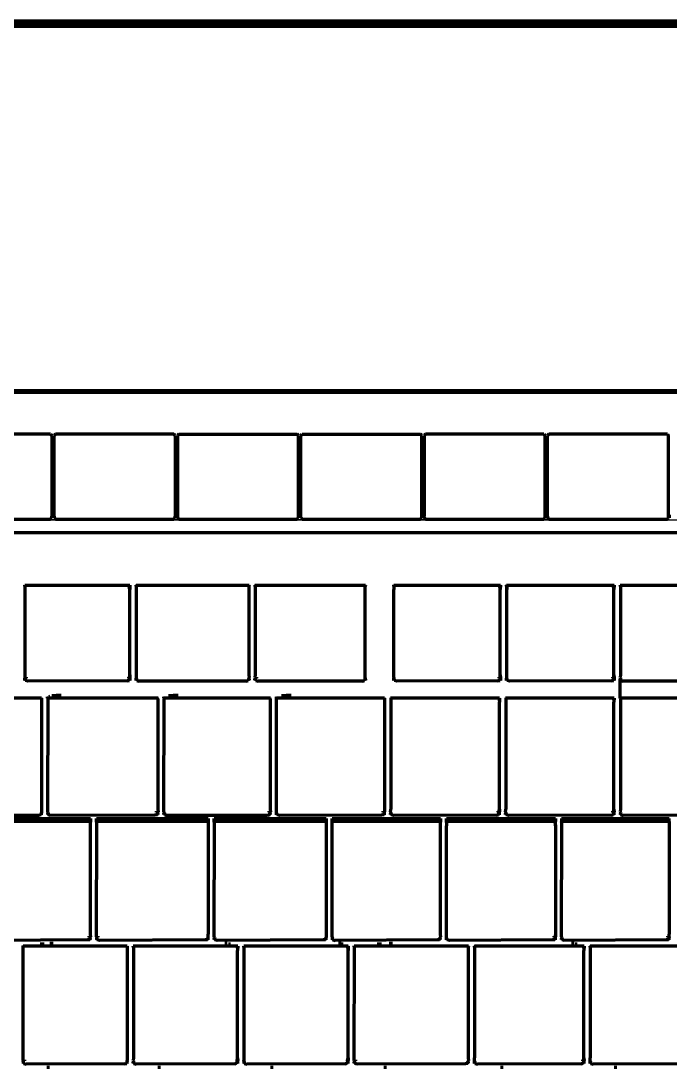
# Model space of a CAD drawing. Header units: millimetres. Extents: x 4307 to 31003, y 2809 to 20009.
# Drawn here: x 12711.5 to 12785.8, y 12669.5 to 12789.3 of the extents above; entities that cross this region are included whole.
import ezdxf

# ---------------------------------------------------------------- set-up
doc = ezdxf.new("R2010")
doc.units = ezdxf.units.MM
doc.layers.add('ProfileEdges', color=7, linetype='Continuous')

msp = doc.modelspace()

# ---------------------------------------------------------------- linework, layer by layer
for p, q in [((12846.47, 12732.13), (12644.7, 12732.13)), ((12644.7, 12730.8), (12846.47, 12730.8)), ((12711.93, 12714.13), (12712.27, 12714.13)), ((12712.01, 12713.79), (12711.93, 12713.79)), ((12723.63, 12713.75), (12712.01, 12713.79)), ((12723.63, 12714.13), (12723.92, 12714.13)), ((12723.97, 12713.79), (12723.89, 12713.79)), ((12723.92, 12714.13), (12723.97, 12714.13)), ((12724.66, 12714.13), (12724.75, 12714.13)), ((12724.75, 12713.79), (12724.66, 12713.79)), ((12737.51, 12713.79), (12724.75, 12713.79)), ((12737.6, 12713.79), (12737.51, 12713.79)), ((12738.28, 12714.13), (12738.63, 12714.13)), ((12738.37, 12713.79), (12738.28, 12713.79)), ((12750.83, 12713.79), (12738.37, 12713.79)), ((12750.91, 12713.79), (12750.83, 12713.79)), ((12754.16, 12714.13), (12754.24, 12714.13)), ((12754.24, 12713.79), (12754.16, 12713.79)), ((12766.04, 12713.75), (12754.24, 12713.79)), ((12766.04, 12714.13), (12766.33, 12714.13)), ((12766.38, 12713.79), (12766.29, 12713.79)), ((12766.33, 12714.13), (12766.38, 12714.13)), ((12767.06, 12714.13), (12767.15, 12714.13)), ((12767.15, 12713.79), (12767.06, 12713.79)), ((12779.05, 12713.75), (12767.15, 12713.79)), ((12779.05, 12714.13), (12779.34, 12714.13)), ((12779.39, 12713.79), (12779.3, 12713.79)), ((12779.34, 12714.13), (12779.39, 12714.13)), ((12780.07, 12714.13), (12780.16, 12714.13)), ((12780.07, 12713.79), (12780.16, 12713.79)), ((12780.16, 12713.79), (12792.06, 12713.79)), ((12713.51, 12698.39), (12713.77, 12698.39)), ((12713.85, 12698.73), (12713.77, 12698.73)), ((12713.77, 12698.39), (12713.85, 12698.39)), ((12714.54, 12698.39), (12714.63, 12698.39)), ((12714.63, 12698.39), (12714.88, 12698.39)), ((12727.18, 12698.73), (12726.83, 12698.73)), ((12726.83, 12698.39), (12727.09, 12698.39)), ((12727.09, 12698.39), (12727.18, 12698.39)), ((12727.95, 12698.73), (12727.86, 12698.73)), ((12727.86, 12698.39), (12727.95, 12698.39)), ((12727.95, 12698.39), (12728.2, 12698.39)), ((12740.04, 12698.73), (12739.7, 12698.73)), ((12739.7, 12698.39), (12739.95, 12698.39)), ((12739.95, 12698.39), (12740.04, 12698.39)), ((12740.81, 12698.73), (12740.73, 12698.73)), ((12740.73, 12698.39), (12740.81, 12698.39)), ((12740.81, 12698.39), (12741.07, 12698.39)), ((12753.11, 12698.73), (12752.77, 12698.73)), ((12752.77, 12698.39), (12753.03, 12698.39)), ((12753.03, 12698.39), (12753.11, 12698.39)), ((12753.88, 12698.73), (12753.8, 12698.73)), ((12753.8, 12698.39), (12753.88, 12698.39)), ((12753.88, 12698.39), (12754.14, 12698.39)), ((12766.2, 12698.73), (12765.93, 12698.73)), ((12765.93, 12698.39), (12766.08, 12698.39)), ((12766.14, 12698.41), (12766.27, 12698.39)), ((12766.27, 12698.73), (12766.2, 12698.73)), ((12766.96, 12698.39), (12767.04, 12698.39)), ((12767.04, 12698.39), (12767.3, 12698.39)), ((12779.32, 12698.73), (12779.05, 12698.73)), ((12779.05, 12698.39), (12779.2, 12698.39)), ((12779.26, 12698.41), (12779.39, 12698.39)), ((12779.39, 12698.73), (12779.32, 12698.73)), ((12780.16, 12698.73), (12780.07, 12698.73)), ((12780.07, 12698.39), (12780.16, 12698.39)), ((12780.16, 12698.39), (12780.42, 12698.39)), ((12707.45, 12684.1), (12719.11, 12684.07)), ((12719.37, 12684.44), (12719.11, 12684.44)), ((12719.37, 12684.1), (12719.45, 12684.1)), ((12720.48, 12684.44), (12720.14, 12684.44)), ((12720.14, 12684.1), (12720.22, 12684.1)), ((12720.22, 12684.1), (12732.59, 12684.07)), ((12732.93, 12684.44), (12732.85, 12684.44)), ((12732.85, 12684.1), (12732.93, 12684.1)), ((12733.71, 12684.44), (12733.62, 12684.44)), ((12733.62, 12684.1), (12733.7, 12684.1)), ((12733.7, 12684.1), (12746.08, 12684.07)), ((12746.43, 12684.44), (12746.34, 12684.44)), ((12746.34, 12684.1), (12746.43, 12684.1)), ((12747.2, 12684.44), (12747.11, 12684.44)), ((12747.11, 12684.1), (12747.2, 12684.1)), ((12747.2, 12684.1), (12759.16, 12684.07)), ((12759.5, 12684.44), (12759.41, 12684.44)), ((12759.41, 12684.1), (12759.5, 12684.1)), ((12760.27, 12684.44), (12760.19, 12684.44)), ((12760.19, 12684.1), (12760.27, 12684.1)), ((12760.27, 12684.1), (12772.35, 12684.07)), ((12772.6, 12684.44), (12772.35, 12684.44)), ((12772.69, 12684.44), (12772.6, 12684.44)), ((12772.6, 12684.1), (12772.69, 12684.1)), ((12773.46, 12684.44), (12773.37, 12684.44)), ((12773.37, 12684.1), (12773.46, 12684.1)), ((12773.46, 12684.1), (12785.35, 12684.07)), ((12785.69, 12684.44), (12785.35, 12684.44)), ((12785.61, 12684.1), (12785.69, 12684.1)), ((12712.08, 12670.27), (12711.73, 12670.27)), ((12711.73, 12669.93), (12711.82, 12669.93)), ((12711.82, 12669.93), (12723.31, 12669.9)), ((12723.66, 12670.27), (12723.57, 12670.27)), ((12723.57, 12669.93), (12723.66, 12669.93)), ((12724.34, 12669.93), (12724.43, 12669.93)), ((12724.43, 12669.93), (12735.97, 12669.9)), ((12736.18, 12669.95), (12736.31, 12669.93)), ((12736.31, 12670.27), (12736.22, 12670.27)), ((12737.08, 12670.27), (12737, 12670.27)), ((12737, 12669.93), (12737.08, 12669.93)), ((12737.08, 12669.93), (12748.62, 12669.9)), ((12748.83, 12669.95), (12748.96, 12669.93)), ((12748.96, 12670.27), (12748.88, 12670.27)), ((12749.99, 12670.27), (12749.65, 12670.27)), ((12749.65, 12669.93), (12749.73, 12669.93)), ((12749.73, 12669.93), (12762.37, 12669.9)), ((12762.71, 12670.27), (12762.62, 12670.27)), ((12762.62, 12669.93), (12762.71, 12669.93)), ((12763.48, 12670.27), (12763.39, 12670.27)), ((12763.39, 12669.93), (12763.48, 12669.93)), ((12763.48, 12669.93), (12775.61, 12669.9)), ((12775.88, 12670.27), (12775.61, 12670.27)), ((12775.83, 12669.95), (12775.96, 12669.93)), ((12775.96, 12670.27), (12775.88, 12670.27)), ((12776.73, 12670.27), (12776.64, 12670.27)), ((12776.64, 12669.93), (12776.73, 12669.93)), ((12776.73, 12669.93), (12788.33, 12669.9))]:
    msp.add_line(p, q)
at = {"layer": 'ProfileEdges', "lineweight": 211}
for p, q in [((13066.73, 12789.29), (12599.97, 12789.27)), ((13085.09, 12788.66), (12600.04, 12788.66)), ((12618.41, 12789.05), (13066.71, 12789.05)), ((12612.47, 12746.77), (12911.67, 12746.79)), ((12911.52, 12746.95), (12612.64, 12746.95)), ((12714.88, 12741.98), (12701.31, 12741.98)), ((12714.88, 12741.98), (12715.02, 12741.84)), ((12715.02, 12741.84), (12715.02, 12732.57)), ((12715.43, 12741.98), (12715.29, 12741.84)), ((12715.29, 12732.57), (12715.29, 12741.84)), ((12729, 12741.98), (12715.43, 12741.98)), ((12729.14, 12741.84), (12729, 12741.98)), ((12729.14, 12741.84), (12729.14, 12732.57)), ((12729.55, 12741.98), (12729.41, 12741.84)), ((12729.41, 12741.84), (12729.41, 12732.82)), ((12729.55, 12741.98), (12743.12, 12741.98)), ((12743.26, 12741.84), (12743.12, 12741.98)), ((12743.26, 12732.57), (12743.26, 12741.84)), ((12743.53, 12741.84), (12743.67, 12741.98)), ((12743.53, 12732.57), (12743.53, 12741.84)), ((12743.67, 12741.98), (12757.24, 12741.98)), ((12757.38, 12741.84), (12757.24, 12741.98)), ((12757.38, 12732.57), (12757.38, 12741.84)), ((12757.79, 12741.98), (12757.65, 12741.84)), ((12757.65, 12741.84), (12757.65, 12732.57)), ((12771.36, 12741.98), (12757.79, 12741.98)), ((12771.36, 12741.98), (12771.5, 12741.84)), ((12771.5, 12732.57), (12771.5, 12741.84)), ((12771.91, 12741.96), (12771.77, 12741.84)), ((12771.77, 12732.57), (12771.77, 12741.84)), ((12785.48, 12741.96), (12771.91, 12741.96)), ((12785.48, 12741.96), (12785.62, 12741.84)), ((12785.62, 12732.57), (12785.62, 12741.84)), ((12701.31, 12732.23), (12714.88, 12732.23)), ((12714.88, 12732.23), (12715.02, 12732.38)), ((12715.02, 12732.57), (12715.29, 12732.57)), ((12715.02, 12732.38), (12715.02, 12732.57)), ((12715.29, 12732.57), (12715.43, 12732.57)), ((12715.29, 12732.57), (12715.29, 12732.38)), ((12715.29, 12732.38), (12715.43, 12732.23)), ((12715.43, 12732.23), (12729, 12732.23)), ((12729, 12732.57), (12729.14, 12732.57)), ((12729, 12732.23), (12729.14, 12732.38)), ((12729.14, 12732.57), (12729.42, 12732.57)), ((12729.14, 12732.38), (12729.14, 12732.57)), ((12729.41, 12732.82), (12729.42, 12732.57)), ((12729.42, 12732.57), (12729.41, 12732.38)), ((12729.55, 12732.23), (12729.41, 12732.38)), ((12729.55, 12732.23), (12743.12, 12732.23)), ((12743.12, 12732.57), (12743.26, 12732.57)), ((12743.12, 12732.23), (12743.26, 12732.38)), ((12743.26, 12732.38), (12743.26, 12732.57)), ((12743.26, 12732.57), (12743.53, 12732.57)), ((12743.53, 12732.38), (12743.53, 12732.57)), ((12743.53, 12732.57), (12743.67, 12732.57)), ((12743.53, 12732.38), (12743.67, 12732.23)), ((12743.67, 12732.23), (12757.24, 12732.23)), ((12757.24, 12732.57), (12757.38, 12732.57)), ((12757.24, 12732.23), (12757.38, 12732.38)), ((12757.38, 12732.38), (12757.38, 12732.57)), ((12757.38, 12732.57), (12757.65, 12732.57)), ((12757.65, 12732.38), (12757.65, 12732.57)), ((12757.65, 12732.57), (12757.79, 12732.57)), ((12757.79, 12732.23), (12757.65, 12732.38)), ((12757.79, 12732.23), (12771.36, 12732.23)), ((12771.36, 12732.57), (12771.5, 12732.57)), ((12771.36, 12732.23), (12771.5, 12732.38)), ((12771.5, 12732.38), (12771.5, 12732.57)), ((12771.5, 12732.57), (12771.77, 12732.57)), ((12771.77, 12732.57), (12771.91, 12732.57)), ((12771.77, 12732.57), (12771.77, 12732.38)), ((12771.91, 12732.23), (12771.77, 12732.38)), ((12771.91, 12732.23), (12785.48, 12732.23)), ((12785.48, 12732.57), (12785.62, 12732.57)), ((12785.48, 12732.23), (12785.62, 12732.38)), ((12785.62, 12732.38), (12785.62, 12732.57)), ((12785.62, 12732.57), (12785.89, 12732.57)), ((12846.47, 12730.67), (12644.7, 12730.67)), ((12711.93, 12724.69), (12711.98, 12724.69)), ((12711.95, 12724.58), (12711.93, 12724.69)), ((12711.95, 12724.58), (12711.93, 12714.13)), ((12711.95, 12724.58), (12711.98, 12724.69)), ((12711.98, 12724.69), (12723.87, 12724.69)), ((12723.87, 12724.69), (12723.89, 12724.59)), ((12723.87, 12724.69), (12723.97, 12724.69)), ((12723.95, 12724.2), (12723.89, 12724.59)), ((12723.97, 12724.69), (12723.95, 12724.2)), ((12724.66, 12724.69), (12724.73, 12724.69)), ((12724.68, 12724.58), (12724.66, 12724.69)), ((12724.73, 12724.69), (12724.68, 12724.58)), ((12724.68, 12724.58), (12724.68, 12714.43)), ((12724.73, 12724.69), (12737.55, 12724.69)), ((12737.55, 12724.69), (12737.58, 12724.58)), ((12737.55, 12724.69), (12737.6, 12724.69)), ((12737.6, 12724.69), (12737.58, 12724.58)), ((12737.58, 12724.58), (12737.58, 12714.43)), ((12738.28, 12724.69), (12738.36, 12724.7)), ((12738.31, 12724.58), (12738.28, 12724.69)), ((12738.36, 12724.7), (12738.31, 12724.58)), ((12738.31, 12724.58), (12738.31, 12714.43)), ((12738.36, 12724.7), (12750.86, 12724.69)), ((12750.86, 12724.69), (12750.89, 12724.58)), ((12750.86, 12724.69), (12750.91, 12724.69)), ((12750.91, 12724.69), (12750.89, 12724.58)), ((12750.89, 12714.05), (12750.89, 12724.58)), ((12754.16, 12724.69), (12754.21, 12724.69)), ((12754.18, 12724.58), (12754.16, 12724.69)), ((12754.21, 12724.69), (12754.18, 12724.58)), ((12754.18, 12724.58), (12754.18, 12724.2)), ((12754.21, 12724.69), (12766.27, 12724.69)), ((12766.27, 12724.69), (12766.29, 12724.59)), ((12766.27, 12724.69), (12766.38, 12724.69)), ((12766.36, 12724.2), (12766.29, 12724.59)), ((12766.38, 12724.69), (12766.36, 12724.2)), ((12767.06, 12724.69), (12767.11, 12724.7)), ((12767.08, 12724.58), (12767.06, 12724.69)), ((12767.08, 12724.58), (12767.06, 12714.13)), ((12767.11, 12724.7), (12767.08, 12724.58)), ((12767.11, 12724.7), (12767.15, 12724.7)), ((12767.15, 12724.7), (12779.29, 12724.69)), ((12767.15, 12724.18), (12767.15, 12724.7)), ((12779.29, 12724.69), (12779.3, 12724.59)), ((12779.29, 12724.69), (12779.39, 12724.69)), ((12779.37, 12724.2), (12779.3, 12724.59)), ((12779.39, 12724.69), (12779.37, 12724.2)), ((12780.07, 12724.69), (12780.12, 12724.69)), ((12780.1, 12724.58), (12780.07, 12724.69)), ((12780.12, 12724.69), (12780.1, 12724.58)), ((12780.1, 12724.58), (12780.1, 12714.43)), ((12780.12, 12724.69), (12792.04, 12724.69)), ((12723.95, 12714.43), (12723.95, 12724.2)), ((12754.16, 12714.13), (12754.18, 12724.2)), ((12766.36, 12714.43), (12766.36, 12724.2)), ((12779.37, 12714.43), (12779.37, 12724.2)), ((12711.93, 12714.13), (12711.95, 12714.05)), ((12711.93, 12713.79), (12711.95, 12714.05)), ((12711.95, 12714.05), (12712.01, 12713.79)), ((12712.27, 12713.7), (12712.01, 12713.79)), ((12723.63, 12713.75), (12723.89, 12713.79)), ((12723.89, 12713.79), (12723.92, 12714.13)), ((12723.92, 12714.13), (12723.95, 12714.43)), ((12723.95, 12714.43), (12723.97, 12714.13)), ((12723.97, 12714.13), (12723.97, 12713.79)), ((12724.68, 12714.43), (12724.66, 12714.13)), ((12724.66, 12714.13), (12724.68, 12714.05)), ((12724.66, 12713.79), (12724.68, 12714.05)), ((12724.68, 12714.05), (12724.75, 12713.79)), ((12724.75, 12713.79), (12725, 12713.7)), ((12737.26, 12713.7), (12737.51, 12713.79)), ((12737.58, 12714.05), (12737.51, 12713.79)), ((12737.58, 12714.43), (12737.6, 12714.13)), ((12737.6, 12714.13), (12737.58, 12714.05)), ((12737.58, 12714.05), (12737.6, 12713.79)), ((12738.31, 12714.43), (12738.28, 12714.13)), ((12738.28, 12714.13), (12738.31, 12714.05)), ((12738.28, 12713.79), (12738.31, 12714.05)), ((12738.31, 12714.05), (12738.37, 12713.79)), ((12738.37, 12713.79), (12738.63, 12713.7)), ((12750.57, 12713.7), (12750.83, 12713.79)), ((12750.89, 12714.05), (12750.83, 12713.79)), ((12750.89, 12714.05), (12750.91, 12713.79)), ((12754.16, 12714.13), (12754.18, 12714.05)), ((12754.16, 12713.79), (12754.18, 12714.05)), ((12754.24, 12713.79), (12754.18, 12714.05)), ((12754.5, 12713.7), (12754.24, 12713.79)), ((12766.04, 12713.75), (12766.29, 12713.79)), ((12766.29, 12713.79), (12766.33, 12714.13)), ((12766.33, 12714.13), (12766.36, 12714.43)), ((12766.36, 12714.43), (12766.38, 12714.13)), ((12766.38, 12714.13), (12766.38, 12713.79)), ((12767.06, 12714.13), (12767.08, 12714.05)), ((12767.06, 12713.79), (12767.08, 12714.05)), ((12767.08, 12714.05), (12767.15, 12713.79)), ((12767.41, 12713.7), (12767.15, 12713.79)), ((12779.05, 12713.75), (12779.3, 12713.79)), ((12779.3, 12713.79), (12779.34, 12714.13)), ((12779.34, 12714.13), (12779.37, 12714.43)), ((12779.37, 12714.43), (12779.39, 12714.13)), ((12779.39, 12714.13), (12779.39, 12713.79)), ((12780.1, 12714.43), (12780.07, 12714.13)), ((12780.1, 12714.05), (12780.07, 12714.13)), ((12780.07, 12713.79), (12780.1, 12714.05)), ((12780.07, 12711.77), (12780.07, 12713.79)), ((12780.1, 12714.05), (12780.16, 12713.79)), ((12780.16, 12713.79), (12780.42, 12713.7)), ((12723.63, 12713.75), (12712.27, 12713.7)), ((12737.26, 12713.7), (12725, 12713.7)), ((12750.57, 12713.7), (12738.63, 12713.7)), ((12766.04, 12713.75), (12754.5, 12713.7)), ((12779.05, 12713.75), (12767.41, 12713.7)), ((12791.81, 12713.7), (12780.42, 12713.7)), ((12713.8, 12711.77), (12701.58, 12711.77)), ((12713.83, 12711.66), (12713.8, 12711.77)), ((12713.85, 12711.77), (12713.8, 12711.77)), ((12713.85, 12711.77), (12713.83, 12711.66)), ((12713.83, 12711.66), (12713.83, 12699.03)), ((12714.54, 12711.77), (12714.54, 12711.91)), ((12714.61, 12711.77), (12714.54, 12711.77)), ((12714.56, 12711.66), (12714.54, 12711.77)), ((12714.56, 12711.66), (12714.54, 12698.73)), ((12714.61, 12711.77), (12714.56, 12711.66)), ((12714.67, 12711.9), (12714.61, 12711.77)), ((12727.13, 12711.77), (12714.61, 12711.77)), ((12714.78, 12711.96), (12714.67, 12711.9)), ((12715.65, 12712.01), (12715.04, 12712.01)), ((12715.53, 12712.11), (12716.1, 12712.11)), ((12727.13, 12711.77), (12727.16, 12711.66)), ((12727.18, 12711.77), (12727.13, 12711.77)), ((12727.18, 12711.77), (12727.16, 12711.66)), ((12727.16, 12711.66), (12727.16, 12699.03)), ((12727.86, 12711.77), (12727.86, 12711.91)), ((12727.91, 12711.77), (12727.86, 12711.77)), ((12727.88, 12711.66), (12727.86, 12711.77)), ((12727.86, 12698.73), (12727.88, 12711.66)), ((12727.91, 12711.77), (12727.88, 12711.66)), ((12727.95, 12711.92), (12727.91, 12711.77)), ((12739.99, 12711.77), (12727.91, 12711.77)), ((12727.97, 12711.93), (12727.95, 12711.92)), ((12728.99, 12712.01), (12728.39, 12712.01)), ((12728.91, 12712.11), (12729.48, 12712.11)), ((12740.02, 12711.66), (12739.99, 12711.77)), ((12740.04, 12711.77), (12739.99, 12711.77)), ((12740.04, 12711.77), (12740.02, 12711.66)), ((12740.02, 12711.66), (12740.02, 12699.03)), ((12740.73, 12711.77), (12740.73, 12711.9)), ((12740.78, 12711.77), (12740.73, 12711.77)), ((12740.75, 12711.66), (12740.73, 12711.77)), ((12740.73, 12698.73), (12740.75, 12711.66)), ((12740.75, 12711.66), (12740.78, 12711.77)), ((12740.78, 12711.77), (12740.81, 12711.92)), ((12753.06, 12711.77), (12740.78, 12711.77)), ((12741.92, 12712.01), (12741.31, 12712.01)), ((12741.84, 12712.11), (12742.41, 12712.11)), ((12753.09, 12711.66), (12753.06, 12711.77)), ((12753.11, 12711.77), (12753.06, 12711.77)), ((12753.11, 12711.77), (12753.09, 12711.66)), ((12753.09, 12711.66), (12753.09, 12699.03)), ((12753.87, 12711.77), (12753.8, 12711.77)), ((12753.82, 12711.66), (12753.8, 12711.77)), ((12753.87, 12711.77), (12753.82, 12711.66)), ((12753.82, 12711.66), (12753.82, 12699.03)), ((12766.2, 12711.77), (12753.87, 12711.77)), ((12766.2, 12711.77), (12766.25, 12711.28)), ((12766.27, 12711.77), (12766.2, 12711.77)), ((12766.27, 12711.77), (12766.25, 12711.28)), ((12767.03, 12711.77), (12766.96, 12711.77)), ((12766.98, 12711.66), (12766.96, 12711.77)), ((12767.03, 12711.77), (12766.98, 12711.66)), ((12766.98, 12711.66), (12766.98, 12699.03)), ((12779.32, 12711.77), (12767.03, 12711.77)), ((12779.32, 12711.77), (12779.37, 12711.28)), ((12779.39, 12711.77), (12779.32, 12711.77)), ((12779.39, 12711.77), (12779.37, 12711.28)), ((12780.1, 12711.66), (12780.07, 12711.77)), ((12780.15, 12711.77), (12780.07, 12711.77)), ((12780.15, 12711.77), (12780.1, 12711.66)), ((12780.1, 12711.66), (12780.1, 12699.03)), ((12792.08, 12711.77), (12780.15, 12711.77)), ((12766.25, 12699.03), (12766.25, 12711.28)), ((12779.37, 12699.03), (12779.37, 12711.28)), ((12713.51, 12698.3), (12701.87, 12698.3)), ((12713.77, 12698.39), (12713.51, 12698.3)), ((12713.83, 12698.65), (12713.77, 12698.39)), ((12713.83, 12699.03), (12713.85, 12698.73)), ((12713.85, 12698.73), (12713.83, 12698.65)), ((12713.85, 12698.39), (12713.83, 12698.65)), ((12714.54, 12698.73), (12714.56, 12698.65)), ((12714.56, 12698.65), (12714.54, 12698.39)), ((12714.56, 12698.65), (12714.63, 12698.39)), ((12714.88, 12698.3), (12714.63, 12698.39)), ((12726.83, 12698.36), (12714.88, 12698.3)), ((12727.09, 12698.39), (12726.83, 12698.36)), ((12727.09, 12698.39), (12727.16, 12698.65)), ((12727.16, 12699.03), (12727.18, 12698.73)), ((12727.18, 12698.73), (12727.16, 12698.65)), ((12727.18, 12698.39), (12727.16, 12698.65)), ((12727.88, 12698.65), (12727.86, 12698.73)), ((12727.86, 12698.39), (12727.88, 12698.65)), ((12727.88, 12698.65), (12727.95, 12698.39)), ((12727.95, 12698.39), (12728.2, 12698.3)), ((12739.7, 12698.3), (12728.2, 12698.3)), ((12739.95, 12698.39), (12739.7, 12698.3)), ((12739.95, 12698.39), (12740.02, 12698.65)), ((12740.02, 12699.03), (12740.04, 12698.73)), ((12740.04, 12698.73), (12740.02, 12698.65)), ((12740.04, 12698.39), (12740.02, 12698.65)), ((12740.75, 12698.65), (12740.73, 12698.73)), ((12740.73, 12698.39), (12740.75, 12698.65)), ((12740.81, 12698.39), (12740.75, 12698.65)), ((12741.07, 12698.3), (12740.81, 12698.39)), ((12752.77, 12698.36), (12741.07, 12698.3)), ((12753.03, 12698.39), (12752.77, 12698.36)), ((12753.03, 12698.39), (12753.09, 12698.65)), ((12753.09, 12699.03), (12753.11, 12698.73)), ((12753.09, 12698.65), (12753.11, 12698.73)), ((12753.11, 12698.39), (12753.09, 12698.65)), ((12753.8, 12698.73), (12753.82, 12699.03)), ((12753.82, 12698.65), (12753.8, 12698.73)), ((12753.8, 12698.39), (12753.82, 12698.65)), ((12753.82, 12698.65), (12753.88, 12698.39)), ((12754.14, 12698.3), (12753.88, 12698.39)), ((12765.93, 12698.36), (12754.14, 12698.3)), ((12765.93, 12698.36), (12766.08, 12698.39)), ((12766.08, 12698.39), (12766.14, 12698.41)), ((12766.14, 12698.41), (12766.19, 12698.64)), ((12766.19, 12698.64), (12766.2, 12698.73)), ((12766.2, 12698.73), (12766.25, 12699.03)), ((12766.25, 12699.03), (12766.27, 12698.73)), ((12766.27, 12698.39), (12766.27, 12698.73)), ((12766.96, 12698.73), (12766.98, 12699.03)), ((12766.98, 12698.65), (12766.96, 12698.73)), ((12766.96, 12698.39), (12766.98, 12698.65)), ((12766.98, 12698.65), (12767.04, 12698.39)), ((12767.3, 12698.3), (12767.04, 12698.39)), ((12779.05, 12698.36), (12767.3, 12698.3)), ((12779.05, 12698.36), (12779.2, 12698.39)), ((12779.2, 12698.39), (12779.26, 12698.41)), ((12779.3, 12698.64), (12779.26, 12698.41)), ((12779.3, 12698.64), (12779.32, 12698.73)), ((12779.32, 12698.73), (12779.37, 12699.03)), ((12779.37, 12699.03), (12779.39, 12698.73)), ((12779.39, 12698.39), (12779.39, 12698.73)), ((12780.1, 12699.03), (12780.07, 12698.73)), ((12780.1, 12698.65), (12780.07, 12698.73)), ((12780.1, 12698.65), (12780.07, 12698.39)), ((12780.1, 12698.65), (12780.16, 12698.39)), ((12780.16, 12698.39), (12780.42, 12698.3)), ((12791.81, 12698.36), (12780.42, 12698.3)), ((12707.36, 12697.98), (12719.45, 12697.98)), ((12719.4, 12697.64), (12707.44, 12697.64)), ((12719.11, 12697.88), (12707.71, 12697.88)), ((12719.37, 12697.79), (12719.11, 12697.88)), ((12719.4, 12697.64), (12719.37, 12697.79)), ((12719.45, 12697.64), (12719.4, 12697.64)), ((12719.43, 12697.53), (12719.4, 12697.64)), ((12719.45, 12697.64), (12719.43, 12697.53)), ((12719.43, 12697.53), (12719.43, 12684.74)), ((12719.45, 12697.98), (12719.45, 12697.64)), ((12720.14, 12697.98), (12732.93, 12697.98)), ((12720.14, 12697.64), (12720.14, 12697.98)), ((12720.21, 12697.64), (12720.14, 12697.64)), ((12720.16, 12697.53), (12720.14, 12697.64)), ((12720.14, 12684.44), (12720.16, 12697.53)), ((12720.21, 12697.64), (12720.16, 12697.53)), ((12720.26, 12697.77), (12720.21, 12697.64)), ((12732.88, 12697.64), (12720.21, 12697.64)), ((12720.48, 12697.88), (12720.26, 12697.77)), ((12732.59, 12697.88), (12720.48, 12697.88)), ((12732.85, 12697.79), (12732.59, 12697.88)), ((12732.88, 12697.64), (12732.85, 12697.79)), ((12732.93, 12697.64), (12732.88, 12697.64)), ((12732.91, 12697.53), (12732.88, 12697.64)), ((12732.93, 12697.64), (12732.91, 12697.53)), ((12732.91, 12697.53), (12732.91, 12684.74)), ((12732.93, 12697.98), (12732.93, 12697.64)), ((12733.62, 12697.98), (12746.43, 12697.98)), ((12733.62, 12697.64), (12733.62, 12697.98)), ((12733.67, 12697.64), (12733.62, 12697.64)), ((12733.64, 12697.53), (12733.62, 12697.64)), ((12733.62, 12684.44), (12733.64, 12697.53)), ((12733.64, 12697.53), (12733.67, 12697.64)), ((12733.67, 12697.64), (12733.7, 12697.79)), ((12746.38, 12697.64), (12733.67, 12697.64)), ((12733.7, 12697.79), (12733.96, 12697.88)), ((12746.08, 12697.88), (12733.96, 12697.88)), ((12746.34, 12697.79), (12746.08, 12697.88)), ((12746.34, 12697.79), (12746.38, 12697.64)), ((12746.43, 12697.64), (12746.38, 12697.64)), ((12746.38, 12697.64), (12746.41, 12697.53)), ((12746.43, 12697.64), (12746.41, 12697.53)), ((12746.41, 12697.53), (12746.41, 12684.74)), ((12746.43, 12697.98), (12746.43, 12697.64)), ((12747.11, 12697.98), (12759.5, 12697.98)), ((12747.11, 12697.64), (12747.11, 12697.98)), ((12747.18, 12697.64), (12747.11, 12697.64)), ((12747.13, 12697.53), (12747.11, 12697.64)), ((12747.11, 12684.44), (12747.13, 12697.53)), ((12747.18, 12697.64), (12747.13, 12697.53)), ((12747.24, 12697.77), (12747.18, 12697.64)), ((12759.45, 12697.64), (12747.18, 12697.64)), ((12747.45, 12697.88), (12747.24, 12697.77)), ((12759.16, 12697.88), (12747.45, 12697.88)), ((12759.41, 12697.79), (12759.16, 12697.88)), ((12759.45, 12697.64), (12759.41, 12697.79)), ((12759.5, 12697.64), (12759.45, 12697.64)), ((12759.48, 12697.53), (12759.45, 12697.64)), ((12759.5, 12697.64), (12759.48, 12697.53)), ((12759.48, 12697.53), (12759.48, 12684.74)), ((12759.5, 12697.98), (12759.5, 12697.64)), ((12760.19, 12697.98), (12772.69, 12697.98)), ((12760.19, 12697.64), (12760.19, 12697.98)), ((12760.24, 12697.64), (12760.19, 12697.64)), ((12760.21, 12697.53), (12760.19, 12697.64)), ((12760.19, 12684.44), (12760.21, 12697.15)), ((12760.24, 12697.64), (12760.21, 12697.53)), ((12760.21, 12697.53), (12760.21, 12697.15)), ((12760.27, 12697.79), (12760.24, 12697.64)), ((12772.59, 12697.64), (12760.24, 12697.64)), ((12760.53, 12697.88), (12760.27, 12697.79)), ((12772.35, 12697.82), (12760.53, 12697.88)), ((12772.56, 12697.77), (12772.35, 12697.82)), ((12772.59, 12697.64), (12772.56, 12697.77)), ((12772.6, 12697.54), (12772.59, 12697.64)), ((12772.69, 12697.64), (12772.59, 12697.64)), ((12772.6, 12697.54), (12772.67, 12697.15)), ((12772.67, 12697.15), (12772.69, 12697.64)), ((12772.67, 12697.15), (12772.67, 12684.74)), ((12772.69, 12697.98), (12772.69, 12697.64)), ((12773.37, 12697.98), (12773.37, 12697.64)), ((12773.37, 12697.98), (12785.69, 12697.98)), ((12773.4, 12697.53), (12773.37, 12697.64)), ((12773.45, 12697.64), (12773.37, 12697.64)), ((12773.37, 12684.44), (12773.4, 12697.53)), ((12773.45, 12697.64), (12773.4, 12697.53)), ((12773.5, 12697.77), (12773.45, 12697.64)), ((12785.64, 12697.64), (12773.45, 12697.64)), ((12773.72, 12697.88), (12773.5, 12697.77)), ((12785.35, 12697.88), (12773.72, 12697.88)), ((12785.35, 12697.88), (12785.61, 12697.79)), ((12785.64, 12697.64), (12785.61, 12697.79)), ((12785.69, 12697.64), (12785.64, 12697.64)), ((12785.67, 12697.53), (12785.64, 12697.64)), ((12785.69, 12697.64), (12785.67, 12697.53)), ((12785.67, 12697.53), (12785.67, 12684.74)), ((12785.69, 12697.64), (12785.69, 12697.98)), ((12719.11, 12684.07), (12707.71, 12684.01)), ((12719.37, 12684.1), (12719.11, 12684.07)), ((12719.37, 12684.1), (12719.43, 12684.36)), ((12719.43, 12684.74), (12719.45, 12684.44)), ((12719.45, 12684.44), (12719.43, 12684.36)), ((12719.45, 12684.1), (12719.43, 12684.36)), ((12720.14, 12684.44), (12720.16, 12684.36)), ((12720.16, 12684.36), (12720.14, 12684.1)), ((12720.22, 12684.1), (12720.16, 12684.36)), ((12720.48, 12684.01), (12720.22, 12684.1)), ((12732.59, 12684.07), (12720.48, 12684.01)), ((12732.85, 12684.1), (12732.59, 12684.07)), ((12732.85, 12684.1), (12732.91, 12684.36)), ((12732.93, 12684.44), (12732.91, 12684.74)), ((12732.91, 12684.36), (12732.93, 12684.44)), ((12732.93, 12684.1), (12732.91, 12684.36)), ((12733.64, 12684.36), (12733.62, 12684.44)), ((12733.62, 12684.1), (12733.64, 12684.36)), ((12733.64, 12684.36), (12733.7, 12684.1)), ((12733.96, 12684.01), (12733.7, 12684.1)), ((12746.08, 12684.07), (12733.96, 12684.01)), ((12746.34, 12684.1), (12746.08, 12684.07)), ((12746.34, 12684.1), (12746.41, 12684.36)), ((12746.41, 12684.74), (12746.43, 12684.44)), ((12746.43, 12684.44), (12746.41, 12684.36)), ((12746.43, 12684.1), (12746.41, 12684.36)), ((12747.11, 12684.44), (12747.13, 12684.36)), ((12747.13, 12684.36), (12747.11, 12684.1)), ((12747.13, 12684.36), (12747.2, 12684.1)), ((12747.2, 12684.1), (12747.45, 12684.01)), ((12759.16, 12684.07), (12747.45, 12684.01)), ((12759.41, 12684.1), (12759.16, 12684.07)), ((12759.41, 12684.1), (12759.48, 12684.36)), ((12759.48, 12684.74), (12759.5, 12684.44)), ((12759.5, 12684.44), (12759.48, 12684.36)), ((12759.5, 12684.1), (12759.48, 12684.36)), ((12760.21, 12684.36), (12760.19, 12684.44)), ((12760.19, 12684.1), (12760.21, 12684.36)), ((12760.27, 12684.1), (12760.21, 12684.36)), ((12760.53, 12684.01), (12760.27, 12684.1)), ((12772.35, 12684.07), (12760.53, 12684.01)), ((12772.6, 12684.1), (12772.35, 12684.07)), ((12772.67, 12684.74), (12772.6, 12684.44)), ((12772.6, 12684.44), (12772.6, 12684.1)), ((12772.67, 12684.74), (12772.69, 12684.44)), ((12772.69, 12684.1), (12772.69, 12684.44)), ((12773.4, 12684.36), (12773.37, 12684.44)), ((12773.37, 12684.1), (12773.4, 12684.36)), ((12773.46, 12684.1), (12773.4, 12684.36)), ((12773.72, 12684.01), (12773.46, 12684.1)), ((12785.35, 12684.07), (12773.72, 12684.01)), ((12785.61, 12684.1), (12785.35, 12684.07)), ((12785.61, 12684.1), (12785.67, 12684.36)), ((12785.69, 12684.44), (12785.67, 12684.74)), ((12785.69, 12684.44), (12785.67, 12684.36)), ((12785.69, 12684.1), (12785.67, 12684.36)), ((12711.73, 12683.35), (12711.73, 12683.41)), ((12711.78, 12683.35), (12711.73, 12683.35)), ((12711.75, 12683.23), (12711.73, 12683.35)), ((12711.73, 12670.27), (12711.75, 12683.23)), ((12711.75, 12683.23), (12711.78, 12683.35)), ((12711.78, 12683.35), (12711.8, 12683.42)), ((12723.61, 12683.35), (12711.78, 12683.35)), ((12714.16, 12683.59), (12713.69, 12683.59)), ((12714.79, 12683.69), (12715.17, 12683.69)), ((12723.61, 12683.35), (12723.64, 12683.23)), ((12723.66, 12683.35), (12723.61, 12683.35)), ((12723.66, 12683.35), (12723.64, 12683.23)), ((12723.64, 12683.23), (12723.64, 12670.57)), ((12724.39, 12683.36), (12724.34, 12683.35)), ((12724.36, 12683.23), (12724.34, 12683.35)), ((12724.36, 12683.23), (12724.39, 12683.36)), ((12724.36, 12683.23), (12724.36, 12670.57)), ((12736.24, 12683.35), (12724.39, 12683.36)), ((12734.81, 12683.69), (12735.11, 12683.69)), ((12735.46, 12683.59), (12735.25, 12683.59)), ((12736.24, 12683.35), (12736.29, 12682.86)), ((12736.31, 12683.35), (12736.24, 12683.35)), ((12736.31, 12683.35), (12736.29, 12682.86)), ((12736.29, 12670.57), (12736.29, 12682.86)), ((12737.05, 12683.35), (12737, 12683.35)), ((12737.02, 12683.23), (12737, 12683.35)), ((12737.02, 12683.23), (12737.05, 12683.35)), ((12737.02, 12683.23), (12737.02, 12670.57)), ((12748.89, 12683.35), (12737.05, 12683.35)), ((12747.83, 12683.69), (12748.14, 12683.69)), ((12748.38, 12683.59), (12748.16, 12683.59)), ((12748.89, 12683.35), (12748.89, 12683.38)), ((12748.96, 12683.35), (12748.89, 12683.35)), ((12748.94, 12682.86), (12748.89, 12683.35)), ((12748.96, 12683.35), (12748.94, 12682.86)), ((12748.94, 12670.57), (12748.94, 12682.86)), ((12749.65, 12683.35), (12749.65, 12683.4)), ((12749.7, 12683.35), (12749.65, 12683.35)), ((12749.67, 12683.23), (12749.65, 12683.35)), ((12749.65, 12670.27), (12749.67, 12683.23)), ((12749.67, 12683.23), (12749.7, 12683.35)), ((12749.7, 12683.35), (12749.71, 12683.4)), ((12762.66, 12683.36), (12749.7, 12683.35)), ((12752.75, 12683.59), (12752.28, 12683.59)), ((12753.65, 12683.69), (12754.03, 12683.69)), ((12762.69, 12683.23), (12762.66, 12683.36)), ((12762.71, 12683.35), (12762.66, 12683.36)), ((12762.71, 12683.35), (12762.69, 12683.23)), ((12762.69, 12683.23), (12762.69, 12670.57)), ((12763.47, 12683.35), (12763.39, 12683.35)), ((12763.41, 12683.23), (12763.39, 12683.35)), ((12763.47, 12683.35), (12763.41, 12683.23)), ((12763.41, 12683.23), (12763.41, 12670.57)), ((12775.88, 12683.37), (12763.47, 12683.35)), ((12774.5, 12683.69), (12774.81, 12683.69)), ((12775.14, 12683.59), (12774.93, 12683.59)), ((12775.88, 12683.37), (12775.93, 12682.86)), ((12775.96, 12683.35), (12775.88, 12683.37)), ((12775.96, 12683.35), (12775.93, 12682.86)), ((12775.93, 12670.57), (12775.93, 12682.86)), ((12776.71, 12683.35), (12776.64, 12683.35)), ((12776.66, 12683.23), (12776.64, 12683.35)), ((12776.71, 12683.35), (12776.66, 12683.23)), ((12776.66, 12683.23), (12776.66, 12670.57)), ((12788.6, 12683.35), (12776.71, 12683.35)), ((12711.73, 12670.27), (12711.75, 12670.19)), ((12711.75, 12670.19), (12711.73, 12669.93)), ((12711.82, 12669.93), (12711.75, 12670.19)), ((12711.82, 12669.93), (12712.08, 12669.84)), ((12723.31, 12669.9), (12712.08, 12669.84)), ((12714.47, 12669.52), (12714.77, 12669.52)), ((12723.31, 12669.9), (12723.57, 12669.93)), ((12723.64, 12670.19), (12723.57, 12669.93)), ((12723.64, 12670.57), (12723.66, 12670.27)), ((12723.64, 12670.19), (12723.66, 12670.27)), ((12723.66, 12669.93), (12723.64, 12670.19)), ((12724.36, 12670.57), (12724.34, 12670.27)), ((12724.36, 12670.19), (12724.34, 12670.27)), ((12724.34, 12669.93), (12724.36, 12670.19)), ((12724.36, 12670.19), (12724.43, 12669.93)), ((12724.43, 12669.93), (12724.68, 12669.84)), ((12735.97, 12669.9), (12724.68, 12669.84)), ((12727.16, 12669.52), (12727.47, 12669.52)), ((12735.97, 12669.9), (12736.18, 12669.95)), ((12736.22, 12670.18), (12736.18, 12669.95)), ((12736.22, 12670.27), (12736.29, 12670.57)), ((12736.22, 12670.18), (12736.22, 12670.27)), ((12736.29, 12670.57), (12736.31, 12670.27)), ((12736.31, 12669.93), (12736.31, 12670.27)), ((12737.02, 12670.57), (12737, 12670.27)), ((12737.02, 12670.19), (12737, 12670.27)), ((12737.02, 12670.19), (12737, 12669.93)), ((12737.02, 12670.19), (12737.08, 12669.93)), ((12737.08, 12669.93), (12737.34, 12669.84)), ((12748.62, 12669.9), (12737.34, 12669.84)), ((12740.04, 12669.52), (12740.35, 12669.52)), ((12748.62, 12669.9), (12748.83, 12669.95)), ((12748.88, 12670.18), (12748.83, 12669.95)), ((12748.88, 12670.27), (12748.94, 12670.57)), ((12748.88, 12670.18), (12748.88, 12670.27)), ((12748.94, 12670.57), (12748.96, 12670.27)), ((12748.96, 12669.93), (12748.96, 12670.27)), ((12749.67, 12670.19), (12749.65, 12670.27)), ((12749.65, 12669.93), (12749.67, 12670.19)), ((12749.73, 12669.93), (12749.67, 12670.19)), ((12749.99, 12669.84), (12749.73, 12669.93)), ((12762.37, 12669.9), (12749.99, 12669.84)), ((12753.03, 12669.52), (12753.34, 12669.52)), ((12762.62, 12669.93), (12762.37, 12669.9)), ((12762.62, 12669.93), (12762.69, 12670.19)), ((12762.69, 12670.57), (12762.71, 12670.27)), ((12762.69, 12670.19), (12762.71, 12670.27)), ((12762.71, 12669.93), (12762.69, 12670.19)), ((12763.39, 12670.27), (12763.41, 12670.57)), ((12763.41, 12670.19), (12763.39, 12670.27)), ((12763.39, 12669.93), (12763.41, 12670.19)), ((12763.41, 12670.19), (12763.48, 12669.93)), ((12763.48, 12669.93), (12763.74, 12669.84)), ((12775.61, 12669.9), (12763.74, 12669.84)), ((12766.4, 12669.52), (12766.7, 12669.52)), ((12775.61, 12669.9), (12775.83, 12669.95)), ((12775.87, 12670.18), (12775.83, 12669.95)), ((12775.87, 12670.18), (12775.88, 12670.27)), ((12775.88, 12670.27), (12775.93, 12670.57)), ((12775.93, 12670.57), (12775.96, 12670.27)), ((12775.96, 12669.93), (12775.96, 12670.27)), ((12776.64, 12670.27), (12776.66, 12670.57)), ((12776.66, 12670.19), (12776.64, 12670.27)), ((12776.64, 12669.93), (12776.66, 12670.19)), ((12776.66, 12670.19), (12776.73, 12669.93)), ((12776.73, 12669.93), (12776.98, 12669.84)), ((12788.33, 12669.9), (12776.98, 12669.84)), ((12779.39, 12669.52), (12779.69, 12669.52))]:
    msp.add_line(p, q, dxfattribs=at)

doc.saveas('drawing.dxf')
